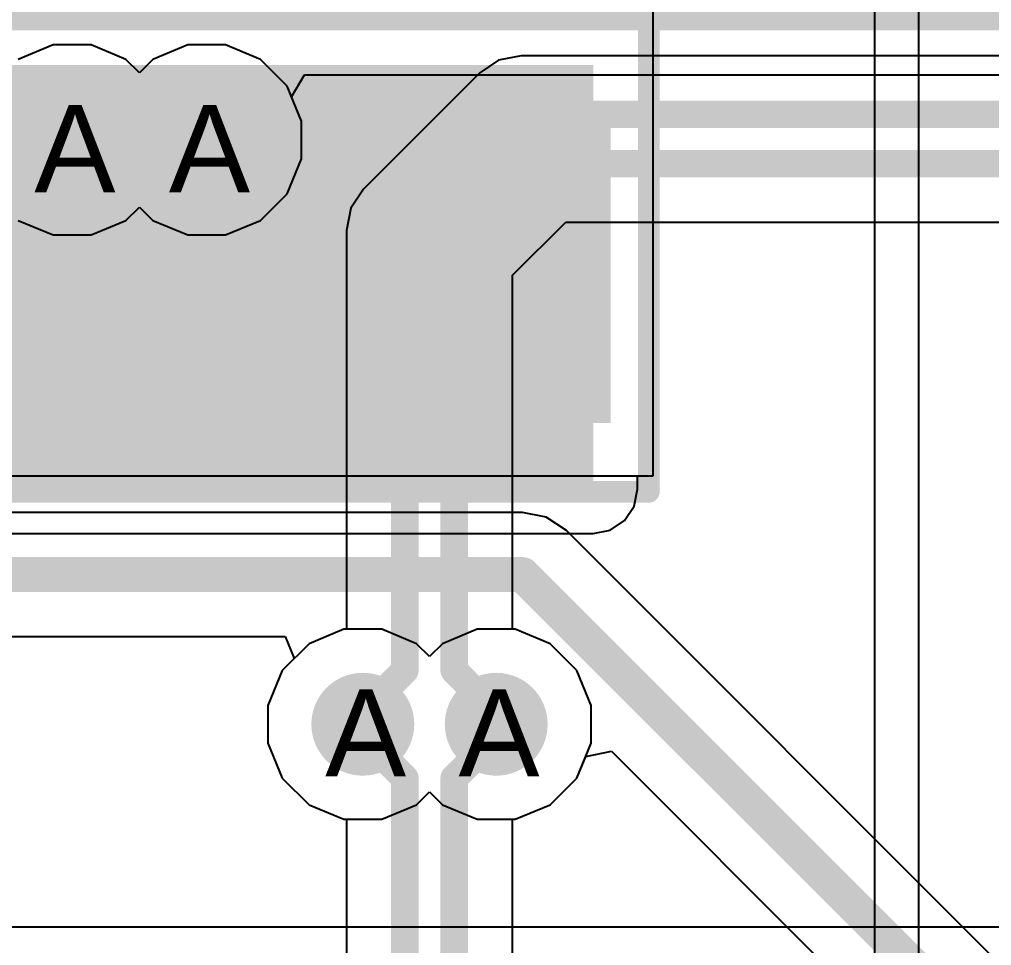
# Model space of a CAD drawing. Header units: inches. Extents: x 0 to 208, y 0 to 213.
# Drawn here: x 1.0185 to 1.2417, y 3.1608 to 3.3735 of the extents above; entities that cross this region are included whole.
import ezdxf

# ---------------------------------------------------------------- set-up
doc = ezdxf.new("R2010")
doc.units = ezdxf.units.IN
doc.header["$MEASUREMENT"] = 0
for name, color, linetype in [('Bottom Layer', 5, 'Continuous'), ('Bottom Overlay', 54, 'Continuous'), ('Bottom Paste', 16, 'Continuous'), ('Bottom Solder', 6, 'Continuous'), ('Drill Drawing', 1, 'Continuous'), ('L2_GND1', 16, 'Continuous'), ('L3_SIG1', 76, 'Continuous'), ('L4_PWR', 90, 'Continuous'), ('L5_GND2', 156, 'Continuous'), ('L6_SIG2', 130, 'Continuous'), ('L7_GND3', 216, 'Continuous'), ('Top Layer', 1, 'Continuous'), ('Via Holes', 16, 'Continuous')]:
    doc.layers.add(name, color=color, linetype=linetype)
doc.styles.add('Arial', font='', dxfattribs={"height": 0.2})
doc.styles.get('Arial').set_extended_font_data('Arial')

# ---------------------------------------------------------------- blocks, each defined once
blk = doc.blocks.new('YSPIT0630A_1R0M_B_185')
at = {"layer": 'Bottom Layer'}
blk.add_hatch(color=5, dxfattribs=at).paths.add_polyline_path([(0.04921, 0.11024), (0.11024, 0.11024), (0.11024, -0.11024), (0.04921, -0.11024)])
at = {"layer": 'Bottom Paste'}
blk.add_hatch(color=16, dxfattribs=at).paths.add_polyline_path([(0.04921, 0.11024), (0.11024, 0.11024), (0.11024, -0.11024), (0.04921, -0.11024)])
at = {"layer": 'Bottom Solder'}
blk.add_hatch(color=6, dxfattribs=at).paths.add_polyline_path([(0.04521, 0.11424), (0.11424, 0.11424), (0.11424, -0.11424), (0.04521, -0.11424)])
at = {"layer": 'Bottom Overlay'}
for points in [[(0.13, 0.123, 0.005, 0.005, 0), (-0.12984, 0.123, 0.005, 0.005, 0)], [(0.13, -0.129, 0.005, 0.005, 0), (0.13, 0.123, 0.005, 0.005, 0)]]:
    blk.add_lwpolyline(points, format="xyseb", dxfattribs=at)
blk.add_lwpolyline([(0.12875, 0.123, 0.0025, 0.0025, 1), (0.13125, 0.123, 0.0025, 0.0025, 1)], format="xyseb", close=True, dxfattribs=at)
blk.add_lwpolyline([(0.12875, 0.123, 0.0025, 0.0025, 1), (0.13125, 0.123, 0.0025, 0.0025, 1)], format="xyseb", close=True, dxfattribs=at)

msp = doc.modelspace()

# ---------------------------------------------------------------- hatches: boundary and pattern name
at = {"layer": 'Bottom Layer'}
msp.add_hatch(color=5, dxfattribs=at).paths.add_polyline_path([(0.89221, 3.26563), (1.15024, 3.26563), (1.15024, 3.36298), (0.89221, 3.36298)])
h = msp.add_hatch(color=5, dxfattribs=at)
edge = h.paths.add_edge_path()
edge.add_arc((1.03061, 3.34579), 0.01181, 0, 360)
h = msp.add_hatch(color=5, dxfattribs=at)
edge = h.paths.add_edge_path()
edge.add_arc((1.0615, 3.34579), 0.01181, 0, 360)
h = msp.add_hatch(color=5, dxfattribs=at)
edge = h.paths.add_edge_path()
edge.add_arc((1.09735, 3.21162), 0.01181, 0, 360)
h = msp.add_hatch(color=5, dxfattribs=at)
edge = h.paths.add_edge_path()
edge.add_arc((1.12798, 3.21162), 0.01181, 0, 360)
at = {"layer": 'L2_GND1'}
h = msp.add_hatch(color=16, dxfattribs=at)
edge = h.paths.add_edge_path()
edge.add_arc((1.03061, 3.34579), 0.01181, 0, 360)
h = msp.add_hatch(color=16, dxfattribs=at)
edge = h.paths.add_edge_path()
edge.add_arc((1.0615, 3.34579), 0.01181, 0, 360)
h = msp.add_hatch(color=16, dxfattribs=at)
edge = h.paths.add_edge_path()
edge.add_arc((1.09735, 3.21162), 0.01181, 0, 360)
h = msp.add_hatch(color=16, dxfattribs=at)
edge = h.paths.add_edge_path()
edge.add_arc((1.12798, 3.21162), 0.01181, 0, 360)
at = {"layer": 'L3_SIG1'}
h = msp.add_hatch(color=76, dxfattribs=at)
edge = h.paths.add_edge_path()
edge.add_arc((1.03061, 3.34579), 0.01181, 0, 360)
h = msp.add_hatch(color=76, dxfattribs=at)
edge = h.paths.add_edge_path()
edge.add_arc((1.0615, 3.34579), 0.01181, 0, 360)
h = msp.add_hatch(color=76, dxfattribs=at)
edge = h.paths.add_edge_path()
edge.add_arc((1.09735, 3.21162), 0.01181, 0, 360)
h = msp.add_hatch(color=76, dxfattribs=at)
edge = h.paths.add_edge_path()
edge.add_arc((1.12798, 3.21162), 0.01181, 0, 360)
at = {"layer": 'L4_PWR'}
h = msp.add_hatch(color=90, dxfattribs=at)
edge = h.paths.add_edge_path()
edge.add_arc((1.03061, 3.34579), 0.01181, 0, 360)
h = msp.add_hatch(color=90, dxfattribs=at)
edge = h.paths.add_edge_path()
edge.add_arc((1.0615, 3.34579), 0.01181, 0, 360)
h = msp.add_hatch(color=90, dxfattribs=at)
edge = h.paths.add_edge_path()
edge.add_arc((1.09735, 3.21162), 0.01181, 0, 360)
h = msp.add_hatch(color=90, dxfattribs=at)
edge = h.paths.add_edge_path()
edge.add_arc((1.12798, 3.21162), 0.01181, 0, 360)
at = {"layer": 'L5_GND2'}
h = msp.add_hatch(color=156, dxfattribs=at)
edge = h.paths.add_edge_path()
edge.add_arc((1.03061, 3.34579), 0.01181, 0, 360)
h = msp.add_hatch(color=156, dxfattribs=at)
edge = h.paths.add_edge_path()
edge.add_arc((1.0615, 3.34579), 0.01181, 0, 360)
h = msp.add_hatch(color=156, dxfattribs=at)
edge = h.paths.add_edge_path()
edge.add_arc((1.09735, 3.21162), 0.01181, 0, 360)
h = msp.add_hatch(color=156, dxfattribs=at)
edge = h.paths.add_edge_path()
edge.add_arc((1.12798, 3.21162), 0.01181, 0, 360)
at = {"layer": 'L6_SIG2'}
h = msp.add_hatch(color=130, dxfattribs=at)
edge = h.paths.add_edge_path()
edge.add_arc((1.03061, 3.34579), 0.01181, 0, 360)
h = msp.add_hatch(color=130, dxfattribs=at)
edge = h.paths.add_edge_path()
edge.add_arc((1.0615, 3.34579), 0.01181, 0, 360)
h = msp.add_hatch(color=130, dxfattribs=at)
edge = h.paths.add_edge_path()
edge.add_arc((1.09735, 3.21162), 0.01181, 0, 360)
h = msp.add_hatch(color=130, dxfattribs=at)
edge = h.paths.add_edge_path()
edge.add_arc((1.12798, 3.21162), 0.01181, 0, 360)
at = {"layer": 'L7_GND3'}
h = msp.add_hatch(color=216, dxfattribs=at)
edge = h.paths.add_edge_path()
edge.add_arc((1.03061, 3.34579), 0.01181, 0, 360)
h = msp.add_hatch(color=216, dxfattribs=at)
edge = h.paths.add_edge_path()
edge.add_arc((1.0615, 3.34579), 0.01181, 0, 360)
h = msp.add_hatch(color=216, dxfattribs=at)
edge = h.paths.add_edge_path()
edge.add_arc((1.09735, 3.21162), 0.01181, 0, 360)
h = msp.add_hatch(color=216, dxfattribs=at)
edge = h.paths.add_edge_path()
edge.add_arc((1.12798, 3.21162), 0.01181, 0, 360)
at = {"layer": 'Top Layer'}
h = msp.add_hatch(color=1, dxfattribs=at)
edge = h.paths.add_edge_path()
edge.add_arc((1.03061, 3.34579), 0.01181, 0, 360)
h = msp.add_hatch(color=1, dxfattribs=at)
edge = h.paths.add_edge_path()
edge.add_arc((1.0615, 3.34579), 0.01181, 0, 360)
h = msp.add_hatch(color=1, dxfattribs=at)
edge = h.paths.add_edge_path()
edge.add_arc((1.09735, 3.21162), 0.01181, 0, 360)
h = msp.add_hatch(color=1, dxfattribs=at)
edge = h.paths.add_edge_path()
edge.add_arc((1.12798, 3.21162), 0.01181, 0, 360)
at = {"layer": 'Via Holes'}
h = msp.add_hatch(color=7, dxfattribs=at)
edge = h.paths.add_edge_path()
edge.add_arc((1.03061, 3.34579), 0.00591, 0, 360)
h = msp.add_hatch(color=7, dxfattribs=at)
edge = h.paths.add_edge_path()
edge.add_arc((1.0615, 3.34579), 0.00591, 0, 360)
h = msp.add_hatch(color=7, dxfattribs=at)
edge = h.paths.add_edge_path()
edge.add_arc((1.09735, 3.21162), 0.00591, 0, 360)
h = msp.add_hatch(color=7, dxfattribs=at)
edge = h.paths.add_edge_path()
edge.add_arc((1.12798, 3.21162), 0.00591, 0, 360)

# ---------------------------------------------------------------- linework, layer by layer
at = {"layer": 'Bottom Layer'}
for p, q in [((1.164, 3.2687), (1.164, 3.52226)), ((1.164, 3.2687), (1.164, 3.52226)), ((0.912, 3.2687), (1.164, 3.2687)), ((1.16043, 3.26563), (1.16043, 3.2687)), ((1.16043, 3.2687), (1.164, 3.2687)), ((1.15966, 3.26172), (1.16043, 3.26563)), ((1.15745, 3.25842), (1.15966, 3.26172)), ((1.15414, 3.25621), (1.15745, 3.25842)), ((1.15024, 3.25543), (1.15414, 3.25621)), ((0.9882, 3.25543), (1.15024, 3.25543)), ((1.09302, 3.23343), (1.085, 3.23011)), ((1.10169, 3.23343), (1.09302, 3.23343)), ((1.10971, 3.23011), (1.10169, 3.23343)), ((1.12364, 3.23343), (1.11562, 3.23011)), ((1.13231, 3.23343), (1.12364, 3.23343)), ((1.14033, 3.23011), (1.13231, 3.23343)), ((1.085, 3.23011), (1.07886, 3.22398)), ((1.11267, 3.22715), (1.10971, 3.23011)), ((1.11562, 3.23011), (1.11267, 3.22715)), ((1.14647, 3.22398), (1.14033, 3.23011)), ((1.07886, 3.22398), (1.07554, 3.21596)), ((1.14979, 3.21596), (1.14647, 3.22398)), ((1.07554, 3.21596), (1.07554, 3.20728)), ((1.14979, 3.20728), (1.14979, 3.21596)), ((1.07554, 3.20728), (1.07886, 3.19927)), ((1.14647, 3.19927), (1.14979, 3.20728)), ((1.07886, 3.19927), (1.085, 3.19313)), ((1.14033, 3.19313), (1.14647, 3.19927)), ((1.085, 3.19313), (1.09302, 3.18981)), ((1.13231, 3.18981), (1.14033, 3.19313)), ((1.09302, 3.18981), (1.09358, 3.18981)), ((1.09358, 3.18981), (1.09358, 3.04487)), ((1.13175, 2.78581), (1.13175, 3.18981)), ((1.13175, 3.18981), (1.13231, 3.18981))]:
    msp.add_line(p, q, dxfattribs=at)
for points in [[(1.09735, 3.20891, 0.00633, 0.00633, 0), (1.09735, 3.21162, 0.00633, 0.00633, 0)], [(1.12798, 3.20891, 0.00633, 0.00633, 0), (1.12798, 3.21162, 0.00633, 0.00633, 0)], [(1.09735, 3.20891, 0.00633, 0.00633, 0), (1.107, 3.19927, 0.00633, 0.00633, 0)], [(1.11833, 3.19927, 0.00633, 0.00633, 0), (1.12798, 3.20891, 0.00633, 0.00633, 0)], [(1.107, 2.77635, 0.00633, 0.00633, 0), (1.107, 3.19927, 0.00633, 0.00633, 0)], [(1.11833, 2.77635, 0.00633, 0.00633, 0), (1.11833, 3.19927, 0.00633, 0.00633, 0)]]:
    msp.add_lwpolyline(points, format="xyseb", dxfattribs=at)
for points in [[(1.09577, 3.21162, 0.00316, 0.00316, 1), (1.09894, 3.21162, 0.00316, 0.00316, 1)], [(1.12639, 3.21162, 0.00316, 0.00316, 1), (1.12956, 3.21162, 0.00316, 0.00316, 1)], [(1.09577, 3.20891, 0.00316, 0.00316, 1), (1.09894, 3.20891, 0.00316, 0.00316, 1)], [(1.09577, 3.20891, 0.00316, 0.00316, 1), (1.09894, 3.20891, 0.00316, 0.00316, 1)], [(1.12639, 3.20891, 0.00316, 0.00316, 1), (1.12956, 3.20891, 0.00316, 0.00316, 1)], [(1.12639, 3.20891, 0.00316, 0.00316, 1), (1.12956, 3.20891, 0.00316, 0.00316, 1)], [(1.10542, 3.19927, 0.00316, 0.00316, 1), (1.10858, 3.19927, 0.00316, 0.00316, 1)], [(1.10542, 3.19927, 0.00316, 0.00316, 1), (1.10858, 3.19927, 0.00316, 0.00316, 1)], [(1.11675, 3.19927, 0.00316, 0.00316, 1), (1.11991, 3.19927, 0.00316, 0.00316, 1)], [(1.11675, 3.19927, 0.00316, 0.00316, 1), (1.11991, 3.19927, 0.00316, 0.00316, 1)]]:
    msp.add_lwpolyline(points, format="xyseb", close=True, dxfattribs=at)
at = {"layer": 'L2_GND1'}
for p, q in [((1.02627, 3.3676), (1.01825, 3.36428)), ((1.03495, 3.3676), (1.02627, 3.3676)), ((1.04296, 3.36428), (1.03495, 3.3676)), ((1.05716, 3.3676), (1.04914, 3.36428)), ((1.06584, 3.3676), (1.05716, 3.3676)), ((1.07385, 3.36428), (1.06584, 3.3676)), ((1.04605, 3.36119), (1.04296, 3.36428)), ((1.04914, 3.36428), (1.04605, 3.36119)), ((1.07999, 3.35814), (1.07385, 3.36428)), ((1.08331, 3.35013), (1.07999, 3.35814)), ((1.08331, 3.34145), (1.08331, 3.35013)), ((1.07999, 3.33343), (1.08331, 3.34145)), ((1.07385, 3.3273), (1.07999, 3.33343)), ((1.04296, 3.3273), (1.04605, 3.33039)), ((1.04605, 3.33039), (1.04914, 3.3273)), ((1.01825, 3.3273), (1.02627, 3.32398)), ((1.03495, 3.32398), (1.04296, 3.3273)), ((1.04914, 3.3273), (1.05716, 3.32398)), ((1.06584, 3.32398), (1.07385, 3.3273)), ((1.02627, 3.32398), (1.03495, 3.32398)), ((1.05716, 3.32398), (1.06584, 3.32398)), ((1.134, 3.26027), (0.98057, 3.26027)), ((1.13946, 3.25919), (1.134, 3.26027)), ((1.134, 3.26027), (1.134, 3.26027)), ((1.14409, 3.25609), (1.13946, 3.25919)), ((1.26391, 3.13627), (1.14409, 3.25609)), ((0.98057, 3.23173), (1.07954, 3.23173)), ((1.07954, 3.23173), (1.08161, 3.22673)), ((1.08161, 3.22673), (1.07886, 3.22398)), ((1.07886, 3.22398), (1.07554, 3.21596)), ((1.07554, 3.21596), (1.07554, 3.20728)), ((1.07554, 3.20728), (1.07886, 3.19927)), ((1.14852, 3.20422), (1.15441, 3.20541)), ((1.15441, 3.20541), (1.24791, 3.11191)), ((1.14647, 3.19927), (1.14852, 3.20422)), ((1.07886, 3.19927), (1.085, 3.19313)), ((1.14033, 3.19313), (1.14647, 3.19927)), ((1.10971, 3.19313), (1.11267, 3.19609)), ((1.11267, 3.19609), (1.11562, 3.19313)), ((1.085, 3.19313), (1.09302, 3.18981)), ((1.10169, 3.18981), (1.10971, 3.19313)), ((1.11562, 3.19313), (1.12364, 3.18981)), ((1.13231, 3.18981), (1.14033, 3.19313)), ((1.09302, 3.18981), (1.10169, 3.18981)), ((1.12364, 3.18981), (1.13231, 3.18981))]:
    msp.add_line(p, q, dxfattribs=at)
for points in [[(0.964, 3.246, 0.008, 0.008, 0), (1.134, 3.246, 0.008, 0.008, 0)], [(1.134, 3.246, 0.008, 0.008, 0), (1.258, 3.122, 0.008, 0.008, 0)]]:
    msp.add_lwpolyline(points, format="xyseb", dxfattribs=at)
msp.add_lwpolyline([(1.132, 3.246, 0.004, 0.004, 1), (1.136, 3.246, 0.004, 0.004, 1)], format="xyseb", close=True, dxfattribs=at)
msp.add_lwpolyline([(1.132, 3.246, 0.004, 0.004, 1), (1.136, 3.246, 0.004, 0.004, 1)], format="xyseb", close=True, dxfattribs=at)
at = {"layer": 'L3_SIG1'}
for p, q in [((1.09302, 3.23343), (1.085, 3.23011)), ((1.10169, 3.23343), (1.09302, 3.23343)), ((1.10971, 3.23011), (1.10169, 3.23343)), ((1.12364, 3.23343), (1.11562, 3.23011)), ((1.13231, 3.23343), (1.12364, 3.23343)), ((1.14033, 3.23011), (1.13231, 3.23343)), ((1.085, 3.23011), (1.07886, 3.22398)), ((1.11267, 3.22715), (1.10971, 3.23011)), ((1.11562, 3.23011), (1.11267, 3.22715)), ((1.14647, 3.22398), (1.14033, 3.23011)), ((1.07886, 3.22398), (1.07554, 3.21596)), ((1.14979, 3.21596), (1.14647, 3.22398)), ((1.07554, 3.21596), (1.07554, 3.20728)), ((1.14979, 3.20728), (1.14979, 3.21596)), ((1.07554, 3.20728), (1.07886, 3.19927)), ((1.14647, 3.19927), (1.14979, 3.20728)), ((1.07886, 3.19927), (1.085, 3.19313)), ((1.14033, 3.19313), (1.14647, 3.19927)), ((1.10971, 3.19313), (1.11267, 3.19609)), ((1.11267, 3.19609), (1.11562, 3.19313)), ((1.085, 3.19313), (1.09302, 3.18981)), ((1.10169, 3.18981), (1.10971, 3.19313)), ((1.11562, 3.19313), (1.12364, 3.18981)), ((1.13231, 3.18981), (1.14033, 3.19313)), ((1.09302, 3.18981), (1.10169, 3.18981)), ((1.12364, 3.18981), (1.13231, 3.18981)), ((1.395, 3.165), (0.885, 3.165))]:
    msp.add_line(p, q, dxfattribs=at)
at = {"layer": 'L4_PWR'}
for p, q in [((1.2148, 3.48357), (1.2148, 2.7152)), ((1.225, 2.705), (1.225, 3.48357)), ((1.02627, 3.3676), (1.01825, 3.36428)), ((1.03495, 3.3676), (1.02627, 3.3676)), ((1.04296, 3.36428), (1.03495, 3.3676)), ((1.05716, 3.3676), (1.04914, 3.36428)), ((1.06584, 3.3676), (1.05716, 3.3676)), ((1.07385, 3.36428), (1.06584, 3.3676)), ((1.04605, 3.36119), (1.04296, 3.36428)), ((1.04914, 3.36428), (1.04605, 3.36119)), ((1.07999, 3.35814), (1.07385, 3.36428)), ((1.08331, 3.35013), (1.07999, 3.35814)), ((1.08331, 3.34145), (1.08331, 3.35013)), ((1.07999, 3.33343), (1.08331, 3.34145)), ((1.07385, 3.3273), (1.07999, 3.33343)), ((1.04296, 3.3273), (1.04605, 3.33039)), ((1.04605, 3.33039), (1.04914, 3.3273)), ((1.01825, 3.3273), (1.02627, 3.32398)), ((1.03495, 3.32398), (1.04296, 3.3273)), ((1.04914, 3.3273), (1.05716, 3.32398)), ((1.06584, 3.32398), (1.07385, 3.3273)), ((1.02627, 3.32398), (1.03495, 3.32398)), ((1.05716, 3.32398), (1.06584, 3.32398)), ((1.09302, 3.23343), (1.085, 3.23011)), ((1.10169, 3.23343), (1.09302, 3.23343)), ((1.10971, 3.23011), (1.10169, 3.23343)), ((1.12364, 3.23343), (1.11562, 3.23011)), ((1.13231, 3.23343), (1.12364, 3.23343)), ((1.14033, 3.23011), (1.13231, 3.23343)), ((1.085, 3.23011), (1.07886, 3.22398)), ((1.11267, 3.22715), (1.10971, 3.23011)), ((1.11562, 3.23011), (1.11267, 3.22715)), ((1.14647, 3.22398), (1.14033, 3.23011)), ((1.07886, 3.22398), (1.07554, 3.21596)), ((1.14979, 3.21596), (1.14647, 3.22398)), ((1.07554, 3.21596), (1.07554, 3.20728)), ((1.14979, 3.20728), (1.14979, 3.21596)), ((1.07554, 3.20728), (1.07886, 3.19927)), ((1.14647, 3.19927), (1.14979, 3.20728)), ((1.07886, 3.19927), (1.085, 3.19313)), ((1.14033, 3.19313), (1.14647, 3.19927)), ((1.10971, 3.19313), (1.11267, 3.19609)), ((1.11267, 3.19609), (1.11562, 3.19313)), ((1.085, 3.19313), (1.09302, 3.18981)), ((1.10169, 3.18981), (1.10971, 3.19313)), ((1.11562, 3.19313), (1.12364, 3.18981)), ((1.13231, 3.18981), (1.14033, 3.19313)), ((1.09302, 3.18981), (1.10169, 3.18981)), ((1.12364, 3.18981), (1.13231, 3.18981))]:
    msp.add_line(p, q, dxfattribs=at)
at = {"layer": 'L5_GND2'}
for p, q in [((1.02627, 3.3676), (1.01825, 3.36428)), ((1.03495, 3.3676), (1.02627, 3.3676)), ((1.04296, 3.36428), (1.03495, 3.3676)), ((1.05716, 3.3676), (1.04914, 3.36428)), ((1.06584, 3.3676), (1.05716, 3.3676)), ((1.07385, 3.36428), (1.06584, 3.3676)), ((1.04605, 3.36119), (1.04296, 3.36428)), ((1.04914, 3.36428), (1.04605, 3.36119)), ((1.07999, 3.35814), (1.07385, 3.36428)), ((1.08331, 3.35013), (1.07999, 3.35814)), ((1.08331, 3.34145), (1.08331, 3.35013)), ((1.07999, 3.33343), (1.08331, 3.34145)), ((1.07385, 3.3273), (1.07999, 3.33343)), ((1.04296, 3.3273), (1.04605, 3.33039)), ((1.04605, 3.33039), (1.04914, 3.3273)), ((1.01825, 3.3273), (1.02627, 3.32398)), ((1.03495, 3.32398), (1.04296, 3.3273)), ((1.04914, 3.3273), (1.05716, 3.32398)), ((1.06584, 3.32398), (1.07385, 3.3273)), ((1.02627, 3.32398), (1.03495, 3.32398)), ((1.05716, 3.32398), (1.06584, 3.32398)), ((1.09302, 3.23343), (1.085, 3.23011)), ((1.10169, 3.23343), (1.09302, 3.23343)), ((1.10971, 3.23011), (1.10169, 3.23343)), ((1.12364, 3.23343), (1.11562, 3.23011)), ((1.13231, 3.23343), (1.12364, 3.23343)), ((1.14033, 3.23011), (1.13231, 3.23343)), ((1.085, 3.23011), (1.07886, 3.22398)), ((1.11267, 3.22715), (1.10971, 3.23011)), ((1.11562, 3.23011), (1.11267, 3.22715)), ((1.14647, 3.22398), (1.14033, 3.23011)), ((1.07886, 3.22398), (1.07554, 3.21596)), ((1.14979, 3.21596), (1.14647, 3.22398)), ((1.07554, 3.21596), (1.07554, 3.20728)), ((1.14979, 3.20728), (1.14979, 3.21596)), ((1.07554, 3.20728), (1.07886, 3.19927)), ((1.14647, 3.19927), (1.14979, 3.20728)), ((1.07886, 3.19927), (1.085, 3.19313)), ((1.14033, 3.19313), (1.14647, 3.19927)), ((1.10971, 3.19313), (1.11267, 3.19609)), ((1.11267, 3.19609), (1.11562, 3.19313)), ((1.085, 3.19313), (1.09302, 3.18981)), ((1.10169, 3.18981), (1.10971, 3.19313)), ((1.11562, 3.19313), (1.12364, 3.18981)), ((1.13231, 3.18981), (1.14033, 3.19313)), ((1.09302, 3.18981), (1.10169, 3.18981)), ((1.12364, 3.18981), (1.13231, 3.18981))]:
    msp.add_line(p, q, dxfattribs=at)
at = {"layer": 'L6_SIG2'}
for p, q in [((1.08099, 3.35573), (1.08394, 3.36073)), ((1.08394, 3.36073), (1.90198, 3.36073)), ((1.08331, 3.35013), (1.08099, 3.35573)), ((1.08331, 3.34145), (1.08331, 3.35013)), ((1.07999, 3.33343), (1.08331, 3.34145)), ((1.07385, 3.3273), (1.07999, 3.33343)), ((1.04296, 3.3273), (1.04605, 3.33039)), ((1.04605, 3.33039), (1.04914, 3.3273)), ((1.01825, 3.3273), (1.02627, 3.32398)), ((1.03495, 3.32398), (1.04296, 3.3273)), ((1.04914, 3.3273), (1.05716, 3.32398)), ((1.06584, 3.32398), (1.07385, 3.3273)), ((1.02627, 3.32398), (1.03495, 3.32398)), ((1.05716, 3.32398), (1.06584, 3.32398)), ((1.09302, 3.23343), (1.085, 3.23011)), ((1.10169, 3.23343), (1.09302, 3.23343)), ((1.10971, 3.23011), (1.10169, 3.23343)), ((1.12364, 3.23343), (1.11562, 3.23011)), ((1.13231, 3.23343), (1.12364, 3.23343)), ((1.14033, 3.23011), (1.13231, 3.23343)), ((1.085, 3.23011), (1.07886, 3.22398)), ((1.11267, 3.22715), (1.10971, 3.23011)), ((1.11562, 3.23011), (1.11267, 3.22715)), ((1.14647, 3.22398), (1.14033, 3.23011)), ((1.07886, 3.22398), (1.07554, 3.21596)), ((1.14979, 3.21596), (1.14647, 3.22398)), ((1.07554, 3.21596), (1.07554, 3.20728)), ((1.14979, 3.20728), (1.14979, 3.21596)), ((1.07554, 3.20728), (1.07886, 3.19927)), ((1.14647, 3.19927), (1.14979, 3.20728)), ((1.07886, 3.19927), (1.085, 3.19313)), ((1.14033, 3.19313), (1.14647, 3.19927)), ((1.10971, 3.19313), (1.11267, 3.19609)), ((1.11267, 3.19609), (1.11562, 3.19313)), ((1.085, 3.19313), (1.09302, 3.18981)), ((1.10169, 3.18981), (1.10971, 3.19313)), ((1.11562, 3.19313), (1.12364, 3.18981)), ((1.13231, 3.18981), (1.14033, 3.19313)), ((1.09302, 3.18981), (1.10169, 3.18981)), ((1.12364, 3.18981), (1.13231, 3.18981))]:
    msp.add_line(p, q, dxfattribs=at)
msp.add_lwpolyline([(0.46882, 3.375, 0.008, 0.008, 0), (1.90789, 3.375, 0.008, 0.008, 0)], format="xyseb", dxfattribs=at)
at = {"layer": 'L7_GND3'}
for p, q in [((1.02627, 3.3676), (1.01825, 3.36428)), ((1.03495, 3.3676), (1.02627, 3.3676)), ((1.04296, 3.36428), (1.03495, 3.3676)), ((1.05716, 3.3676), (1.04914, 3.36428)), ((1.06584, 3.3676), (1.05716, 3.3676)), ((1.07385, 3.36428), (1.06584, 3.3676)), ((1.04605, 3.36119), (1.04296, 3.36428)), ((1.04914, 3.36428), (1.04605, 3.36119)), ((1.07999, 3.35814), (1.07385, 3.36428)), ((1.08331, 3.35013), (1.07999, 3.35814)), ((1.08331, 3.34145), (1.08331, 3.35013)), ((1.07999, 3.33343), (1.08331, 3.34145)), ((1.07385, 3.3273), (1.07999, 3.33343)), ((1.04296, 3.3273), (1.04605, 3.33039)), ((1.04605, 3.33039), (1.04914, 3.3273)), ((1.01825, 3.3273), (1.02627, 3.32398)), ((1.03495, 3.32398), (1.04296, 3.3273)), ((1.04914, 3.3273), (1.05716, 3.32398)), ((1.06584, 3.32398), (1.07385, 3.3273)), ((1.02627, 3.32398), (1.03495, 3.32398)), ((1.05716, 3.32398), (1.06584, 3.32398)), ((1.09302, 3.23343), (1.085, 3.23011)), ((1.10169, 3.23343), (1.09302, 3.23343)), ((1.10971, 3.23011), (1.10169, 3.23343)), ((1.12364, 3.23343), (1.11562, 3.23011)), ((1.13231, 3.23343), (1.12364, 3.23343)), ((1.14033, 3.23011), (1.13231, 3.23343)), ((1.085, 3.23011), (1.07886, 3.22398)), ((1.11267, 3.22715), (1.10971, 3.23011)), ((1.11562, 3.23011), (1.11267, 3.22715)), ((1.14647, 3.22398), (1.14033, 3.23011)), ((1.07886, 3.22398), (1.07554, 3.21596)), ((1.14979, 3.21596), (1.14647, 3.22398)), ((1.07554, 3.21596), (1.07554, 3.20728)), ((1.14979, 3.20728), (1.14979, 3.21596)), ((1.07554, 3.20728), (1.07886, 3.19927)), ((1.14647, 3.19927), (1.14979, 3.20728)), ((1.07886, 3.19927), (1.085, 3.19313)), ((1.14033, 3.19313), (1.14647, 3.19927)), ((1.10971, 3.19313), (1.11267, 3.19609)), ((1.11267, 3.19609), (1.11562, 3.19313)), ((1.085, 3.19313), (1.09302, 3.18981)), ((1.10169, 3.18981), (1.10971, 3.19313)), ((1.11562, 3.19313), (1.12364, 3.18981)), ((1.13231, 3.18981), (1.14033, 3.19313)), ((1.09302, 3.18981), (1.10169, 3.18981)), ((1.12364, 3.18981), (1.13231, 3.18981))]:
    msp.add_line(p, q, dxfattribs=at)
at = {"layer": 'Top Layer'}
for p, q in [((1.02627, 3.3676), (1.01825, 3.36428)), ((1.03495, 3.3676), (1.02627, 3.3676)), ((1.04296, 3.36428), (1.03495, 3.3676)), ((1.05716, 3.3676), (1.04914, 3.36428)), ((1.06584, 3.3676), (1.05716, 3.3676)), ((1.07385, 3.36428), (1.06584, 3.3676)), ((1.04605, 3.36119), (1.04296, 3.36428)), ((1.04914, 3.36428), (1.04605, 3.36119)), ((1.07999, 3.35814), (1.07385, 3.36428)), ((1.12854, 3.36408), (1.12418, 3.36117)), ((1.13368, 3.3651), (1.12854, 3.36408)), ((1.33459, 3.3651), (1.13368, 3.3651)), ((1.13368, 3.3651), (1.13368, 3.3651)), ((1.12418, 3.36117), (1.09751, 3.33449)), ((1.12418, 3.36117), (1.12418, 3.36117)), ((1.08331, 3.35013), (1.07999, 3.35814)), ((1.08331, 3.34145), (1.08331, 3.35013)), ((1.07999, 3.33343), (1.08331, 3.34145)), ((1.09751, 3.33449), (1.0946, 3.33014)), ((1.07385, 3.3273), (1.07999, 3.33343)), ((1.04296, 3.3273), (1.04605, 3.33039)), ((1.04605, 3.33039), (1.04914, 3.3273)), ((1.0946, 3.33014), (1.09358, 3.325)), ((1.01825, 3.3273), (1.02627, 3.32398)), ((1.03495, 3.32398), (1.04296, 3.3273)), ((1.04914, 3.3273), (1.05716, 3.32398)), ((1.06584, 3.32398), (1.07385, 3.3273)), ((1.13175, 3.31475), (1.14393, 3.32692)), ((1.14393, 3.32692), (1.34484, 3.32692)), ((1.02627, 3.32398), (1.03495, 3.32398)), ((1.05716, 3.32398), (1.06584, 3.32398)), ((1.09358, 3.325), (1.09358, 3.325)), ((1.09358, 3.325), (1.09358, 3.23343)), ((1.13175, 3.23343), (1.13175, 3.31475)), ((1.09302, 3.23343), (1.085, 3.23011)), ((1.09358, 3.23343), (1.09302, 3.23343)), ((1.13231, 3.23343), (1.13175, 3.23343)), ((1.14033, 3.23011), (1.13231, 3.23343)), ((1.085, 3.23011), (1.07886, 3.22398)), ((1.14647, 3.22398), (1.14033, 3.23011)), ((1.07886, 3.22398), (1.07554, 3.21596)), ((1.14979, 3.21596), (1.14647, 3.22398)), ((1.07554, 3.21596), (1.07554, 3.20728)), ((1.14979, 3.20728), (1.14979, 3.21596)), ((1.07554, 3.20728), (1.07886, 3.19927)), ((1.14647, 3.19927), (1.14979, 3.20728)), ((1.07886, 3.19927), (1.085, 3.19313)), ((1.14033, 3.19313), (1.14647, 3.19927)), ((1.10971, 3.19313), (1.11267, 3.19609)), ((1.11267, 3.19609), (1.11562, 3.19313)), ((1.085, 3.19313), (1.09302, 3.18981)), ((1.10169, 3.18981), (1.10971, 3.19313)), ((1.11562, 3.19313), (1.12364, 3.18981)), ((1.13231, 3.18981), (1.14033, 3.19313)), ((1.09302, 3.18981), (1.10169, 3.18981)), ((1.12364, 3.18981), (1.13231, 3.18981))]:
    msp.add_line(p, q, dxfattribs=at)
for points in [[(1.107, 3.325, 0.00633, 0.00633, 0), (1.13368, 3.35168, 0.00633, 0.00633, 0)], [(1.13368, 3.35168, 0.00633, 0.00633, 0), (1.34015, 3.35168, 0.00633, 0.00633, 0)], [(1.11833, 3.32031, 0.00633, 0.00633, 0), (1.13837, 3.34035, 0.00633, 0.00633, 0)], [(1.13837, 3.34035, 0.00633, 0.00633, 0), (1.34484, 3.34035, 0.00633, 0.00633, 0)], [(1.107, 3.22397, 0.00633, 0.00633, 0), (1.107, 3.325, 0.00633, 0.00633, 0)], [(1.11833, 3.22397, 0.00633, 0.00633, 0), (1.11833, 3.32031, 0.00633, 0.00633, 0)], [(1.09735, 3.21433, 0.00633, 0.00633, 0), (1.107, 3.22397, 0.00633, 0.00633, 0)], [(1.11833, 3.22397, 0.00633, 0.00633, 0), (1.12798, 3.21433, 0.00633, 0.00633, 0)], [(1.09735, 3.21162, 0.00633, 0.00633, 0), (1.09735, 3.21433, 0.00633, 0.00633, 0)], [(1.12798, 3.21162, 0.00633, 0.00633, 0), (1.12798, 3.21433, 0.00633, 0.00633, 0)]]:
    msp.add_lwpolyline(points, format="xyseb", dxfattribs=at)
for points in [[(1.13209, 3.35168, 0.00316, 0.00316, 1), (1.13526, 3.35168, 0.00316, 0.00316, 1)], [(1.13209, 3.35168, 0.00316, 0.00316, 1), (1.13526, 3.35168, 0.00316, 0.00316, 1)], [(1.13679, 3.34035, 0.00316, 0.00316, 1), (1.13995, 3.34035, 0.00316, 0.00316, 1)], [(1.13679, 3.34035, 0.00316, 0.00316, 1), (1.13995, 3.34035, 0.00316, 0.00316, 1)], [(1.10542, 3.325, 0.00316, 0.00316, 1), (1.10858, 3.325, 0.00316, 0.00316, 1)], [(1.10542, 3.325, 0.00316, 0.00316, 1), (1.10858, 3.325, 0.00316, 0.00316, 1)], [(1.11675, 3.32031, 0.00316, 0.00316, 1), (1.11991, 3.32031, 0.00316, 0.00316, 1)], [(1.11675, 3.32031, 0.00316, 0.00316, 1), (1.11991, 3.32031, 0.00316, 0.00316, 1)], [(1.10542, 3.22397, 0.00316, 0.00316, 1), (1.10858, 3.22397, 0.00316, 0.00316, 1)], [(1.10542, 3.22397, 0.00316, 0.00316, 1), (1.10858, 3.22397, 0.00316, 0.00316, 1)], [(1.11675, 3.22397, 0.00316, 0.00316, 1), (1.11991, 3.22397, 0.00316, 0.00316, 1)], [(1.11675, 3.22397, 0.00316, 0.00316, 1), (1.11991, 3.22397, 0.00316, 0.00316, 1)], [(1.09577, 3.21433, 0.00316, 0.00316, 1), (1.09894, 3.21433, 0.00316, 0.00316, 1)], [(1.09577, 3.21433, 0.00316, 0.00316, 1), (1.09894, 3.21433, 0.00316, 0.00316, 1)], [(1.12639, 3.21433, 0.00316, 0.00316, 1), (1.12956, 3.21433, 0.00316, 0.00316, 1)], [(1.12639, 3.21433, 0.00316, 0.00316, 1), (1.12956, 3.21433, 0.00316, 0.00316, 1)], [(1.09577, 3.21162, 0.00316, 0.00316, 1), (1.09894, 3.21162, 0.00316, 0.00316, 1)], [(1.12639, 3.21162, 0.00316, 0.00316, 1), (1.12956, 3.21162, 0.00316, 0.00316, 1)]]:
    msp.add_lwpolyline(points, format="xyseb", close=True, dxfattribs=at)

# ---------------------------------------------------------------- block references
at = {"rotation": 270}
msp.add_blockref('YSPIT0630A_1R0M_B_185', (1.04, 3.395), dxfattribs=at)

# ---------------------------------------------------------------- texts
at = {"layer": 'Drill Drawing', "style": 'Arial'}
for p in [(1.02194, 3.33379), (1.05283, 3.33379), (1.08869, 3.19962), (1.11931, 3.19962)]:
    msp.add_text('A', height=0.02, dxfattribs=at).set_placement(p)

doc.saveas('drawing.dxf')
